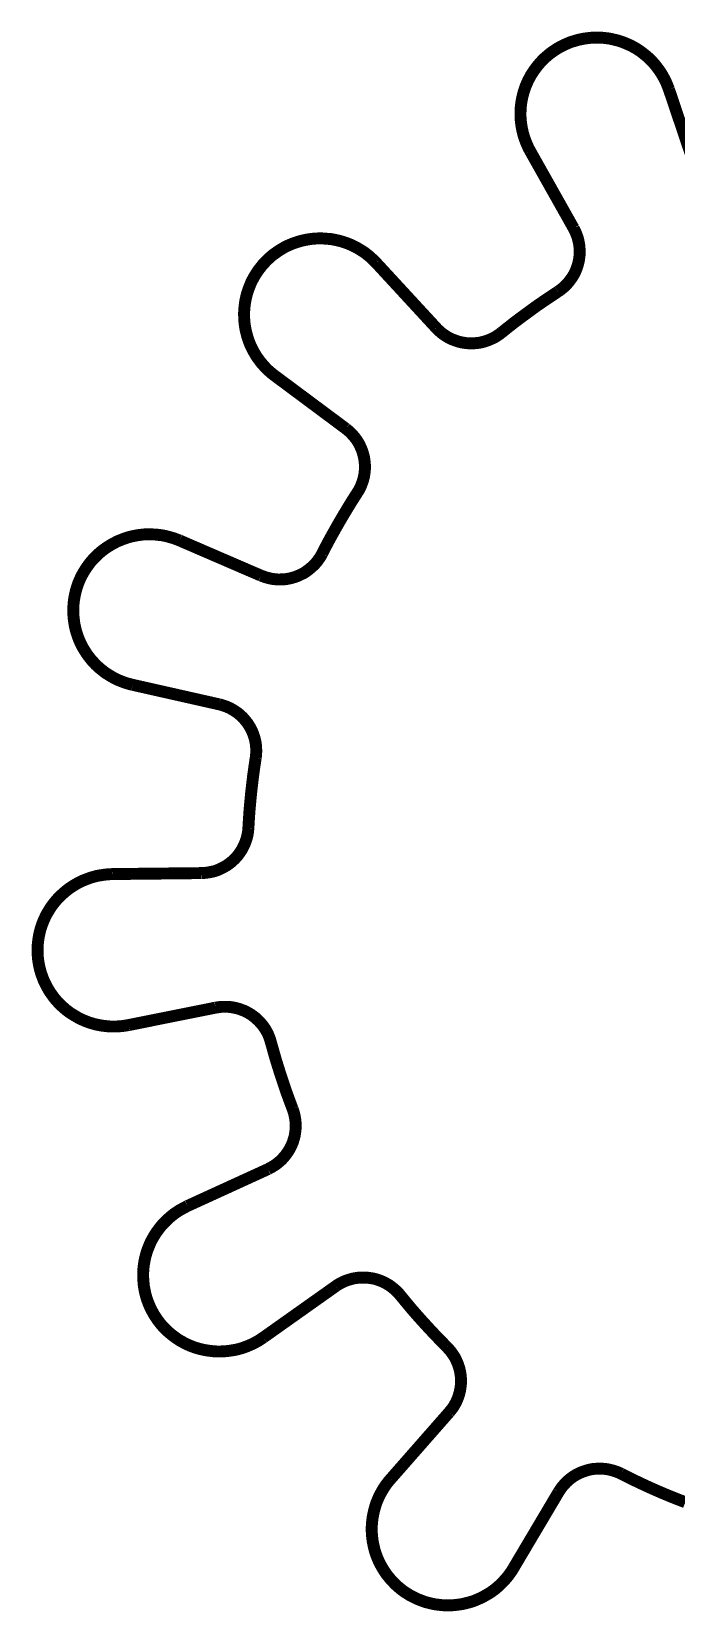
# Model space of a CAD drawing. Extents: x 1.1 to 21.8, y 1.7 to 15.4.
# Drawn here: x 5.402 to 5.935, y 10.4 to 11.706 of the extents above; entities that cross this region are included whole.
import ezdxf

# ---------------------------------------------------------------- set-up
doc = ezdxf.new("R2010")
doc.units = 0
doc.layers.get('0').update_dxf_attribs({"linetype": 'CONTINUOUS'})

msp = doc.modelspace()

# ---------------------------------------------------------------- linework, layer by layer
at = {"color": 0, "const_width": 0.00985}
for points in [[(5.9291, 11.6584), (5.92822, 11.6607), (5.92725, 11.6631), (5.92622, 11.6654), (5.92507, 11.6676), (5.92389, 11.6698), (5.92253, 11.672), (5.92117, 11.6741), (5.91813, 11.6781), (5.91644, 11.6801), (5.91476, 11.6819), (5.91297, 11.6837), (5.91114, 11.6854), (5.90918, 11.687), (5.90717, 11.6886), (5.90517, 11.6901), (5.90306, 11.6915), (5.90088, 11.6928), (5.89865, 11.694), (5.89643, 11.6951), (5.8941, 11.6961), (5.89176, 11.6971), (5.88938, 11.6979), (5.88699, 11.6987), (5.88456, 11.6993), (5.88206, 11.6999), (5.87961, 11.7004), (5.87706, 11.7007), (5.87457, 11.701), (5.87207, 11.7011), (5.86951, 11.7012), (5.86703, 11.7011), (5.86447, 11.701), (5.86199, 11.7007), (5.85949, 11.7004), (5.85699, 11.6999), (5.85449, 11.6994), (5.85206, 11.6987), (5.84967, 11.698), (5.84728, 11.6972), (5.84494, 11.6962), (5.84261, 11.6952), (5.84039, 11.6941), (5.83817, 11.6929), (5.83599, 11.6916), (5.83388, 11.6902), (5.83182, 11.6888), (5.82981, 11.6872), (5.82785, 11.6855), (5.82601, 11.6839), (5.82422, 11.6821), (5.82249, 11.6802), (5.82086, 11.6783), (5.81928, 11.6763), (5.81782, 11.6743), (5.8164, 11.6722), (5.81506, 11.6701), (5.81386, 11.6679), (5.81267, 11.6656), (5.81164, 11.6633), (5.81065, 11.661), (5.80979, 11.6586), (5.80903, 11.6562), (5.80838, 11.6538), (5.80778, 11.6513), (5.80729, 11.6488), (5.80692, 11.6463), (5.80664, 11.6438), (5.80647, 11.6413), (5.80643, 11.6388), (5.80643, 11.6362), (5.80653, 11.6337), (5.80681, 11.6312), (5.80713, 11.6287), (5.80757, 11.6262), (5.80811, 11.6237), (5.80871, 11.6213), (5.8094, 11.6189), (5.81028, 11.6165), (5.81114, 11.6142), (5.81218, 11.6118), (5.81326, 11.6095), (5.81446, 11.6073)], [(5.95253, 11.589), (5.9291, 11.6584)], [(5.85032, 11.5436), (5.81446, 11.6073)], [(5.83746, 11.4913), (5.83914, 11.4924), (5.84076, 11.4937), (5.84229, 11.495), (5.84381, 11.4964), (5.84521, 11.4979), (5.84651, 11.4995), (5.84776, 11.5011), (5.84896, 11.5028), (5.85004, 11.5045), (5.85101, 11.5063), (5.85189, 11.5081), (5.85265, 11.51), (5.85335, 11.5119), (5.85394, 11.5139), (5.85444, 11.5158), (5.85482, 11.5178), (5.85508, 11.5199), (5.85531, 11.5219), (5.85536, 11.524), (5.85531, 11.526), (5.85514, 11.5281), (5.85493, 11.5301), (5.85454, 11.5321), (5.85411, 11.5341), (5.85357, 11.5361), (5.85286, 11.538), (5.85211, 11.5399), (5.85124, 11.5417), (5.85032, 11.5436)], [(5.68722, 11.5149), (5.68549, 11.5167), (5.68365, 11.5184), (5.68181, 11.5201), (5.67985, 11.5217), (5.67779, 11.5233), (5.67572, 11.5247), (5.67361, 11.526), (5.67144, 11.5273), (5.66917, 11.5285), (5.66689, 11.5296), (5.66461, 11.5306), (5.66222, 11.5315), (5.65983, 11.5323), (5.65739, 11.533), (5.65494, 11.5336), (5.6525, 11.5341), (5.65001, 11.5346), (5.64751, 11.5348), (5.64497, 11.535), (5.64247, 11.5352), (5.63992, 11.5352), (5.63743, 11.5351), (5.63488, 11.5349), (5.63238, 11.5346), (5.62989, 11.5342), (5.62739, 11.5337), (5.62494, 11.5331), (5.6225, 11.5324), (5.62011, 11.5316), (5.61774, 11.5308), (5.61546, 11.5298), (5.61312, 11.5288), (5.61089, 11.5276), (5.60872, 11.5263), (5.60656, 11.525), (5.60449, 11.5235), (5.60243, 11.5221), (5.60047, 11.5205), (5.59858, 11.5188), (5.59674, 11.5171), (5.59326, 11.5134), (5.59169, 11.5114), (5.59011, 11.5094), (5.58871, 11.5074), (5.58735, 11.5053), (5.58604, 11.5031), (5.58485, 11.5009), (5.58371, 11.4986), (5.58274, 11.4962), (5.58182, 11.4939), (5.581, 11.4915), (5.58024, 11.4891), (5.57964, 11.4867), (5.5791, 11.4842), (5.57867, 11.4817), (5.57835, 11.4792), (5.57813, 11.4767), (5.57796, 11.4742), (5.57796, 11.4716), (5.57801, 11.4691), (5.57818, 11.4666), (5.57844, 11.4641), (5.57883, 11.4616), (5.57932, 11.4591), (5.57992, 11.4567), (5.58057, 11.4542), (5.58132, 11.4518), (5.58219, 11.4494), (5.58311, 11.4471), (5.58421, 11.4448), (5.58535, 11.4425), (5.58658, 11.4404), (5.58789, 11.4382), (5.58931, 11.4361), (5.59076, 11.4341), (5.59233, 11.4321), (5.59403, 11.4302), (5.59571, 11.4283), (5.5975, 11.4265), (5.59939, 11.4249), (5.60129, 11.4232), (5.60331, 11.4217)], [(5.73682, 11.4611), (5.68722, 11.5149)], [(5.83746, 11.4913), (5.83138, 11.4872), (5.82542, 11.4832), (5.81944, 11.4791), (5.81358, 11.4748), (5.80772, 11.4705), (5.80192, 11.4662), (5.79622, 11.4617), (5.79053, 11.4572)], [(5.73682, 11.4611), (5.73828, 11.4596), (5.73975, 11.4583), (5.74132, 11.4569), (5.74294, 11.4557), (5.74463, 11.4546), (5.74642, 11.4535), (5.74821, 11.4526), (5.75006, 11.4517), (5.75196, 11.451), (5.7539, 11.4503), (5.75586, 11.4497), (5.75786, 11.4492), (5.75988, 11.4489), (5.76188, 11.4486), (5.76394, 11.4485), (5.76594, 11.4484), (5.76801, 11.4485), (5.77001, 11.4487), (5.77208, 11.4489), (5.77408, 11.4493), (5.7761, 11.4498), (5.77806, 11.4504), (5.77994, 11.4511), (5.78185, 11.4519), (5.78369, 11.4528), (5.78549, 11.4537), (5.78722, 11.4548), (5.7889, 11.4559), (5.79053, 11.4572)], [(5.662, 11.378), (5.60331, 11.4217)], [(5.6715, 11.325), (5.67258, 11.3267), (5.67356, 11.3286), (5.67443, 11.3303), (5.67518, 11.3323), (5.67589, 11.3342), (5.67649, 11.3362), (5.67697, 11.3381), (5.67736, 11.3402), (5.67763, 11.3422), (5.67779, 11.3442), (5.67785, 11.3462), (5.67779, 11.3483), (5.67763, 11.3503), (5.67736, 11.3524), (5.67703, 11.3544), (5.67654, 11.3563), (5.676, 11.3583), (5.67535, 11.3602), (5.67453, 11.3621), (5.67367, 11.364), (5.67275, 11.3658), (5.67165, 11.3676), (5.67051, 11.3693), (5.66928, 11.3709), (5.66797, 11.3724), (5.66661, 11.3739), (5.66515, 11.3754), (5.66357, 11.3767), (5.662, 11.378)], [(5.6715, 11.325), (5.66758, 11.3189), (5.66379, 11.3127), (5.66004, 11.3065), (5.65636, 11.3002), (5.65278, 11.2939), (5.64925, 11.2876), (5.64583, 11.2812), (5.64253, 11.2747)], [(5.52468, 11.2855), (5.52235, 11.2864), (5.51997, 11.2873), (5.51758, 11.288), (5.51514, 11.2887), (5.51264, 11.2893), (5.51014, 11.2898), (5.50765, 11.2901), (5.50515, 11.2904), (5.50265, 11.2905), (5.50011, 11.2906), (5.49761, 11.2906), (5.49507, 11.2905), (5.49257, 11.2902), (5.49007, 11.2899), (5.48757, 11.2894), (5.48508, 11.2889), (5.48264, 11.2883), (5.48025, 11.2875), (5.47786, 11.2867), (5.47547, 11.2857), (5.47319, 11.2848), (5.47092, 11.2836), (5.46869, 11.2824), (5.46653, 11.2811), (5.46442, 11.2798), (5.46235, 11.2783), (5.46035, 11.2768), (5.45844, 11.2752), (5.45654, 11.2735), (5.45475, 11.2717), (5.45301, 11.2699), (5.45133, 11.268), (5.44976, 11.266), (5.44829, 11.2639), (5.44689, 11.2619), (5.44553, 11.2597), (5.44428, 11.2575), (5.44314, 11.2553), (5.44206, 11.253), (5.44108, 11.2507), (5.44021, 11.2483), (5.43946, 11.2459), (5.43875, 11.2434), (5.43821, 11.241), (5.43772, 11.2385), (5.43728, 11.236), (5.43701, 11.2335), (5.43685, 11.231), (5.43674, 11.2285), (5.43674, 11.226), (5.4369, 11.2234), (5.43712, 11.2209), (5.43744, 11.2184), (5.43782, 11.2159), (5.43837, 11.2134), (5.43896, 11.211), (5.43967, 11.2086), (5.44049, 11.2062), (5.4414, 11.2038), (5.44239, 11.2015), (5.44353, 11.1992), (5.44467, 11.197), (5.44596, 11.1948), (5.44732, 11.1927), (5.44874, 11.1906), (5.45031, 11.1886), (5.45188, 11.1866), (5.45356, 11.1848), (5.45529, 11.1829), (5.45714, 11.1812), (5.45904, 11.1795), (5.46099, 11.178), (5.463, 11.1764), (5.46511, 11.175), (5.46724, 11.1737), (5.46946, 11.1724), (5.47168, 11.1712), (5.47396, 11.1701), (5.47629, 11.1692), (5.47863, 11.1683), (5.48101, 11.1675), (5.48346, 11.1668), (5.48589, 11.1662)], [(5.59185, 11.2565), (5.52468, 11.2855)], [(5.59185, 11.2565), (5.59375, 11.2558), (5.59571, 11.2551), (5.59765, 11.2546), (5.59967, 11.2541), (5.60167, 11.2537), (5.60368, 11.2535), (5.60574, 11.2533), (5.60775, 11.2533), (5.60981, 11.2534), (5.61187, 11.2535), (5.61388, 11.2538), (5.61589, 11.2542), (5.61783, 11.2547), (5.61985, 11.2553), (5.62175, 11.256), (5.62364, 11.2568), (5.62543, 11.2577), (5.62728, 11.2586), (5.62901, 11.2597), (5.63064, 11.2609), (5.63226, 11.2622), (5.63385, 11.2635), (5.63531, 11.2649), (5.63672, 11.2663), (5.63807, 11.2679), (5.63926, 11.2695), (5.64046, 11.2712), (5.64154, 11.2729), (5.64253, 11.2747)], [(5.55729, 11.1501), (5.48589, 11.1662)], [(5.58751, 11.1056), (5.58778, 11.1076), (5.58794, 11.1097), (5.588, 11.1117), (5.58794, 11.1137), (5.58778, 11.1158), (5.58757, 11.1178), (5.58718, 11.1198), (5.58669, 11.1218), (5.58615, 11.1237), (5.58544, 11.1257), (5.58469, 11.1276), (5.58376, 11.1294), (5.58285, 11.1312), (5.58176, 11.133), (5.58062, 11.1347), (5.57937, 11.1363), (5.57807, 11.1379), (5.57667, 11.1394), (5.57519, 11.1408), (5.57368, 11.1421), (5.57206, 11.1434), (5.57036, 11.1445), (5.56863, 11.1456), (5.56685, 11.1466), (5.565, 11.1475), (5.56315, 11.1483), (5.55925, 11.1496), (5.55729, 11.1501)], [(5.58751, 11.1056), (5.58643, 11.0984), (5.58544, 11.0913), (5.58458, 11.084), (5.58376, 11.0768), (5.58306, 11.0696), (5.58242, 11.0624), (5.58192, 11.0551), (5.58149, 11.0479)], [(5.54264, 11.0106), (5.54465, 11.0107), (5.54671, 11.0109), (5.54872, 11.0112), (5.55072, 11.0116), (5.55274, 11.012), (5.55469, 11.0126), (5.55658, 11.0133), (5.55849, 11.0142), (5.56033, 11.0151), (5.56212, 11.0161), (5.56386, 11.0171), (5.56549, 11.0183), (5.56711, 11.0195), (5.56868, 11.0209), (5.57015, 11.0223), (5.57156, 11.0238), (5.57286, 11.0253), (5.57411, 11.027), (5.57525, 11.0287), (5.57633, 11.0304), (5.57818, 11.0341), (5.57894, 11.036), (5.57958, 11.0379), (5.58018, 11.0398), (5.58068, 11.0418), (5.58106, 11.0438), (5.58132, 11.0458), (5.58149, 11.0479)], [(5.46946, 11.0098), (5.46696, 11.0097), (5.46442, 11.0095), (5.46192, 11.0092), (5.45942, 11.0088), (5.45692, 11.0084), (5.45449, 11.0078), (5.45204, 11.0071), (5.44965, 11.0063), (5.44726, 11.0054), (5.44493, 11.0045), (5.44265, 11.0034), (5.44043, 11.0023), (5.43821, 11.001), (5.43604, 10.9997), (5.43397, 10.9983), (5.43192, 10.9968), (5.42996, 10.9952), (5.42806, 10.9935), (5.42622, 10.9919), (5.42443, 10.9901), (5.42275, 10.9882), (5.42111, 10.9862), (5.4196, 10.9843), (5.41813, 10.9822), (5.41672, 10.98), (5.41547, 10.9779), (5.41422, 10.9757), (5.41314, 10.9734), (5.41211, 10.9711), (5.41118, 10.9688), (5.41037, 10.9664), (5.40961, 10.964), (5.40896, 10.9615), (5.40842, 10.959), (5.40799, 10.9565), (5.40767, 10.954), (5.40739, 10.9516), (5.40728, 10.949), (5.40722, 10.9465), (5.40728, 10.944), (5.40744, 10.9415), (5.40771, 10.9389), (5.4081, 10.9364), (5.40853, 10.934), (5.40913, 10.9315), (5.40978, 10.929), (5.41054, 10.9267), (5.4114, 10.9243), (5.41233, 10.9219), (5.41336, 10.9197), (5.4145, 10.9174), (5.41575, 10.9152), (5.41704, 10.913), (5.41846, 10.9109), (5.41992, 10.9089), (5.4215, 10.9068), (5.42312, 10.9049), (5.42481, 10.9031), (5.4266, 10.9013), (5.4285, 10.8996), (5.43039, 10.8979), (5.4344, 10.8949), (5.43653, 10.8936), (5.43869, 10.8923), (5.44092, 10.891), (5.44314, 10.8899), (5.44547, 10.8888), (5.44781, 10.8879), (5.45019, 10.887), (5.45258, 10.8863), (5.45503, 10.8856), (5.45751, 10.8851), (5.45996, 10.8846), (5.46246, 10.8843), (5.465, 10.884), (5.4675, 10.8838), (5.47006, 10.8838), (5.47254, 10.8838), (5.4751, 10.884), (5.4776, 10.8842), (5.48008, 10.8846), (5.48258, 10.885)], [(5.54264, 11.0106), (5.46946, 11.0098)], [(5.55431, 10.8994), (5.48258, 10.885)], [(5.60004, 10.871), (5.5995, 10.8729), (5.59879, 10.8749), (5.59804, 10.8768), (5.59717, 10.8786), (5.59619, 10.8804), (5.59511, 10.8822), (5.59397, 10.8838), (5.59272, 10.8855), (5.59136, 10.887), (5.58996, 10.8885), (5.58849, 10.8899), (5.58697, 10.8913), (5.58535, 10.8925), (5.58365, 10.8937), (5.58192, 10.8948), (5.58014, 10.8957), (5.57829, 10.8967), (5.57639, 10.8974), (5.57449, 10.8981), (5.57254, 10.8987), (5.57053, 10.8992), (5.56853, 10.8996), (5.56651, 10.8999), (5.56451, 10.9001), (5.56244, 10.9001), (5.56039, 10.9001), (5.55838, 10.9), (5.55632, 10.8997), (5.55431, 10.8994)], [(5.60004, 10.871), (5.602, 10.864), (5.604, 10.857), (5.60612, 10.8501), (5.60835, 10.8432), (5.61062, 10.8363), (5.61296, 10.8294), (5.61546, 10.8226), (5.618, 10.8158)], [(5.59765, 10.7659), (5.5995, 10.7669), (5.60129, 10.7679), (5.60303, 10.769), (5.60471, 10.7701), (5.60628, 10.7714), (5.60786, 10.7727), (5.60932, 10.7741), (5.61068, 10.7757), (5.61203, 10.7772), (5.61322, 10.7789), (5.61436, 10.7805), (5.61546, 10.7823), (5.61643, 10.7841), (5.61729, 10.786), (5.61806, 10.7878), (5.61871, 10.7898), (5.61931, 10.7917), (5.61979, 10.7937), (5.62011, 10.7957), (5.62039, 10.7977), (5.62056, 10.7998), (5.62061, 10.8018), (5.62056, 10.8039), (5.62039, 10.8059), (5.62011, 10.8079), (5.61974, 10.8099), (5.61925, 10.812), (5.61865, 10.8139), (5.618, 10.8158)], [(5.59765, 10.7659), (5.53119, 10.7355)], [(5.53119, 10.7355), (5.52892, 10.7343), (5.52669, 10.7331), (5.52453, 10.7319), (5.52235, 10.7305), (5.52029, 10.7291), (5.51828, 10.7275), (5.51639, 10.7259), (5.51449, 10.7242), (5.51269, 10.7224), (5.51096, 10.7207), (5.50928, 10.7188), (5.50771, 10.7167), (5.50618, 10.7147), (5.50478, 10.7127), (5.50342, 10.7105), (5.50217, 10.7083), (5.50097, 10.7061), (5.49994, 10.7038), (5.49897, 10.7014), (5.49804, 10.6991), (5.49729, 10.6967), (5.49658, 10.6943), (5.49599, 10.6918), (5.4955, 10.6893), (5.49507, 10.6868), (5.49479, 10.6843), (5.49457, 10.6818), (5.49451, 10.6793), (5.49451, 10.6768), (5.49463, 10.6743), (5.49485, 10.6718), (5.49511, 10.6692), (5.49556, 10.6667), (5.49604, 10.6643), (5.49664, 10.6618), (5.49735, 10.6594), (5.49815, 10.657), (5.49908, 10.6546), (5.50006, 10.6523), (5.50114, 10.65), (5.50233, 10.6478), (5.50358, 10.6456), (5.50493, 10.6435), (5.50635, 10.6414), (5.50786, 10.6394), (5.50944, 10.6374), (5.51112, 10.6355), (5.51286, 10.6337), (5.51471, 10.6319), (5.5166, 10.6303), (5.51856, 10.6287), (5.52056, 10.6272), (5.52263, 10.6257), (5.52474, 10.6243), (5.52696, 10.6231), (5.52919, 10.6219), (5.53147, 10.6208), (5.53381, 10.6198), (5.53614, 10.6189), (5.53851, 10.6181), (5.54096, 10.6174), (5.5434, 10.6168), (5.5459, 10.6163), (5.54833, 10.6159), (5.55089, 10.6156), (5.55339, 10.6153), (5.55588, 10.6152), (5.55843, 10.6152), (5.56099, 10.6153), (5.56347, 10.6155), (5.56597, 10.6158), (5.56847, 10.6162), (5.57096, 10.6166), (5.5734, 10.6172), (5.57585, 10.6179), (5.57824, 10.6187), (5.58062, 10.6196), (5.58296, 10.6206), (5.58524, 10.6216), (5.58746, 10.6228), (5.58968, 10.624), (5.59179, 10.6254), (5.59392, 10.6268)], [(5.70692, 10.6618), (5.70562, 10.6634), (5.70421, 10.6648), (5.70269, 10.6662), (5.70117, 10.6675), (5.69954, 10.6688), (5.69786, 10.67), (5.69613, 10.671), (5.69433, 10.672), (5.69249, 10.6729), (5.6906, 10.6737), (5.68869, 10.6744), (5.68668, 10.675), (5.68474, 10.6755), (5.68272, 10.6758), (5.68072, 10.6761), (5.67865, 10.6763), (5.6766, 10.6763), (5.67458, 10.6763), (5.67253, 10.6762), (5.67051, 10.6759), (5.66851, 10.6756), (5.6665, 10.6751), (5.66456, 10.6745), (5.6626, 10.6739), (5.66069, 10.6731), (5.65886, 10.6722), (5.65707, 10.6713), (5.65528, 10.6703), (5.6536, 10.6691)], [(5.6536, 10.6691), (5.59392, 10.6268)], [(5.70692, 10.6618), (5.71153, 10.6562), (5.71619, 10.6506), (5.72097, 10.6451), (5.72581, 10.6397), (5.73068, 10.6344), (5.73562, 10.6291), (5.74571, 10.6187)], [(5.74744, 10.5649), (5.74875, 10.5665), (5.75, 10.5681), (5.75114, 10.5698), (5.75217, 10.5715), (5.75315, 10.5733), (5.75401, 10.5752), (5.75478, 10.5771), (5.75543, 10.579), (5.75597, 10.581), (5.75646, 10.583), (5.75678, 10.585), (5.75706, 10.587), (5.75722, 10.589), (5.75722, 10.5911), (5.75717, 10.5932), (5.757, 10.5952), (5.75672, 10.5972), (5.75635, 10.5992), (5.75586, 10.6012), (5.75526, 10.6031), (5.75461, 10.605), (5.75379, 10.6069), (5.75293, 10.6088), (5.75196, 10.6106), (5.75087, 10.6123), (5.74972, 10.614), (5.74849, 10.6156), (5.74713, 10.6172), (5.74571, 10.6187)], [(5.74744, 10.5649), (5.69917, 10.5099)], [(5.69917, 10.5099), (5.69749, 10.508), (5.69596, 10.506), (5.6945, 10.504), (5.69308, 10.5018), (5.69179, 10.4997), (5.6906, 10.4974), (5.68946, 10.4952), (5.68842, 10.4929), (5.6875, 10.4906), (5.68664, 10.4882), (5.68593, 10.4857), (5.68528, 10.4833), (5.68474, 10.4808), (5.68425, 10.4783), (5.68392, 10.4759), (5.68365, 10.4734), (5.68349, 10.4708), (5.68343, 10.4683), (5.68349, 10.4658), (5.68365, 10.4633), (5.68392, 10.4607), (5.68425, 10.4583), (5.68474, 10.4558), (5.68528, 10.4533), (5.68593, 10.4508), (5.68668, 10.4485), (5.6875, 10.4461), (5.68847, 10.4437), (5.68951, 10.4414), (5.6906, 10.4392), (5.69185, 10.437), (5.69314, 10.4348), (5.6945, 10.4327), (5.69596, 10.4306), (5.69754, 10.4287), (5.69917, 10.4267), (5.7009, 10.4249), (5.70264, 10.4231), (5.70449, 10.4213), (5.70643, 10.4197), (5.70839, 10.4181), (5.71044, 10.4166), (5.71468, 10.4139), (5.7169, 10.4127), (5.71913, 10.4116), (5.72146, 10.4105), (5.72379, 10.4096), (5.72618, 10.4087), (5.72857, 10.4079), (5.73101, 10.4073), (5.73346, 10.4067), (5.73594, 10.4062), (5.73844, 10.4059), (5.74094, 10.4056), (5.74349, 10.4054), (5.74599, 10.4053), (5.74854, 10.4054), (5.75108, 10.4055), (5.75358, 10.4058), (5.75608, 10.4061), (5.75857, 10.4065), (5.76101, 10.4071), (5.76346, 10.4077), (5.7659, 10.4084), (5.76828, 10.4092), (5.77061, 10.4102), (5.77294, 10.4112), (5.77518, 10.4123), (5.7774, 10.4135), (5.77962, 10.4148), (5.78174, 10.4161), (5.78381, 10.4176), (5.78581, 10.4191), (5.78771, 10.4207), (5.78961, 10.4225), (5.79139, 10.4242), (5.79313, 10.4261), (5.79482, 10.428), (5.79639, 10.4299), (5.79932, 10.434), (5.80062, 10.4362)], [(5.88965, 10.5141), (5.88781, 10.515), (5.8859, 10.5158), (5.884, 10.5164), (5.88206, 10.517), (5.88004, 10.5175), (5.87804, 10.5179), (5.87597, 10.5182), (5.87397, 10.5183), (5.8719, 10.5184), (5.8699, 10.5183), (5.86783, 10.5182), (5.86583, 10.518), (5.86382, 10.5176), (5.86182, 10.5171), (5.85986, 10.5165), (5.85792, 10.5158), (5.85601, 10.5151), (5.85417, 10.5142), (5.85238, 10.5133), (5.85064, 10.5122), (5.84896, 10.5111), (5.84728, 10.5098), (5.84576, 10.5085), (5.84424, 10.5071), (5.84283, 10.5056), (5.84147, 10.5041), (5.84022, 10.5025), (5.83903, 10.5008), (5.83794, 10.4991)], [(5.88965, 10.5141), (5.89611, 10.5109), (5.90267, 10.5077), (5.90924, 10.5046), (5.91585, 10.5016), (5.92247, 10.4987), (5.92914, 10.4959), (5.93587, 10.4932), (5.94265, 10.4906)], [(5.83794, 10.4991), (5.80062, 10.4362)]]:
    msp.add_lwpolyline(points, dxfattribs=at)

doc.saveas('drawing.dxf')
